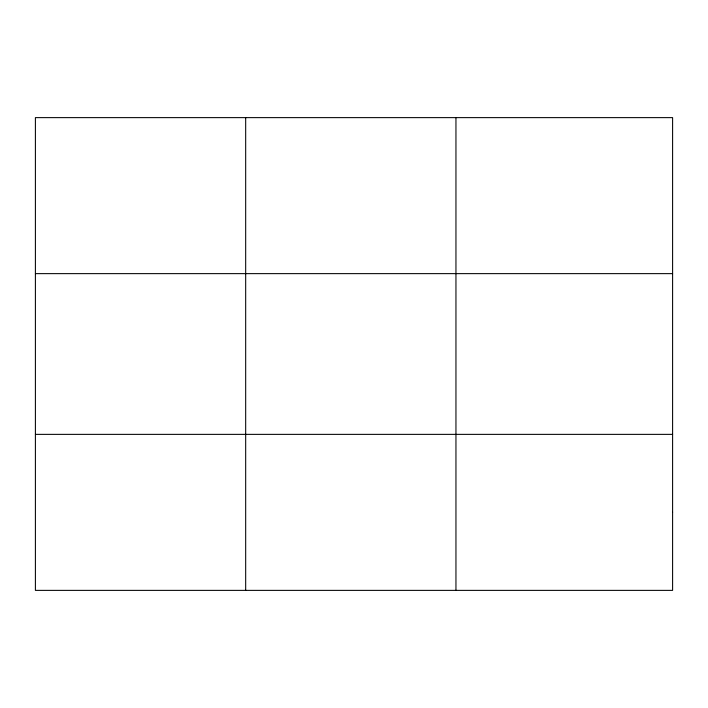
<?xml version="1.0" encoding="UTF-8"?>
<svg xmlns="http://www.w3.org/2000/svg" width="708" height="708" viewBox="0 0 708 708"><rect width="100%" height="100%" fill="white"/><g stroke="black" fill="none" stroke-linecap="round" stroke-linejoin="round"><path stroke-width="1.06" d="M245.676 117.625L245.676 590.375M455.952 117.625L455.952 590.375M35.4 273.633L672.6 273.633M35.4 434.367L672.6 434.367M672.6 512.371L672.6 590.375L35.4 590.375L35.4 117.625L672.6 117.625L672.6 512.371"/></g></svg>
